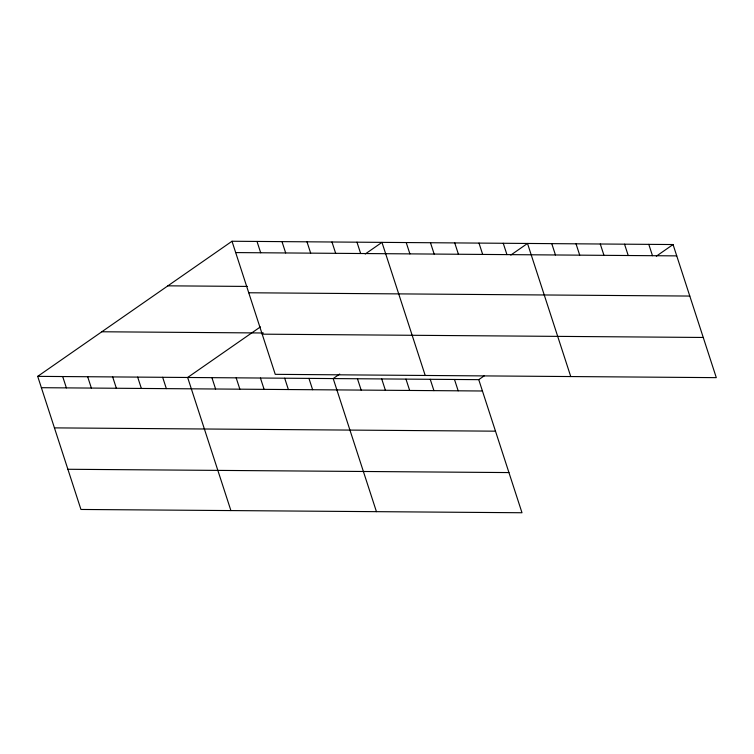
<?xml version="1.0" encoding="UTF-8"?>
<svg xmlns="http://www.w3.org/2000/svg" width="754" height="754" viewBox="0 0 754 754"><rect width="100%" height="100%" fill="white"/><g stroke="black" fill="none" stroke-linecap="round" stroke-linejoin="round"><path stroke-width="1.13" d="M37.7 376.359L478.752 379.658L521.994 512.748L80.942 509.459L37.7 376.359L232.006 241.252L673.058 244.541L716.3 377.641L275.248 374.342L232.006 241.252M260.394 326.906L187.652 377.481L230.903 510.581M365.238 254.004L381.967 242.373L425.209 375.464M339.705 374.05L333.202 378.565L376.444 511.664M510.778 255.088L527.508 243.457L570.75 376.548M478.752 379.658L484.322 375.784M656.329 256.181L673.058 244.541M235.691 252.581L676.734 255.879M167.888 285.832L247.406 286.426M248.745 292.769L689.797 296.058M101.818 331.769L263.325 332.985M262.194 334.163L703.246 337.462M41.385 387.697L482.428 390.996M54.439 427.876L495.491 431.175M67.888 469.271L508.941 472.57M648.798 244.362L652.483 255.7M624.538 244.183L628.223 255.521M600.278 244.004L603.963 255.333M576.028 243.815L579.703 255.154M551.768 243.636L555.453 254.975M503.248 243.278L506.933 254.607M478.997 243.099L482.673 254.428M454.737 242.911L458.423 254.249M430.477 242.731L434.163 254.07M454.492 379.479L458.178 390.808M406.218 242.552L409.903 253.891M430.232 379.29L433.918 390.629M405.972 379.111L409.658 390.449M356.972 242.185L360.657 253.514M381.722 378.932L385.398 390.27M331.977 241.996L335.662 253.335M357.462 378.753L361.147 390.082M306.982 241.808L310.667 253.146M281.996 241.619L285.672 252.958M308.942 378.385L312.627 389.724M257.001 241.431L260.686 252.769M284.692 378.206L288.367 389.545M260.432 378.027L264.117 389.366M236.172 377.848L239.857 389.177M211.912 377.66L215.597 388.998M162.666 377.292L166.351 388.63M137.671 377.104L141.356 388.442M112.676 376.925L116.361 388.253M87.681 376.736L91.366 388.074M62.695 376.548L66.38 387.886"/></g></svg>
